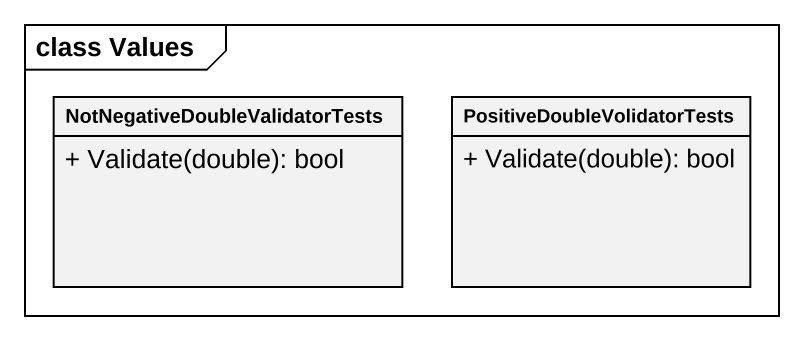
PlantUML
@startuml
mainframe class Values
hide circle
hide empty members
skinparam classAttributeIconSize 0
class "NotNegativeDoubleValidatorTests" as NotNegativeDoubleValidatorTe {
  + Validate(double): bool
}
class PositiveDoubleVolidatorTests {
  + Validate(double): bool
}
@enduml
